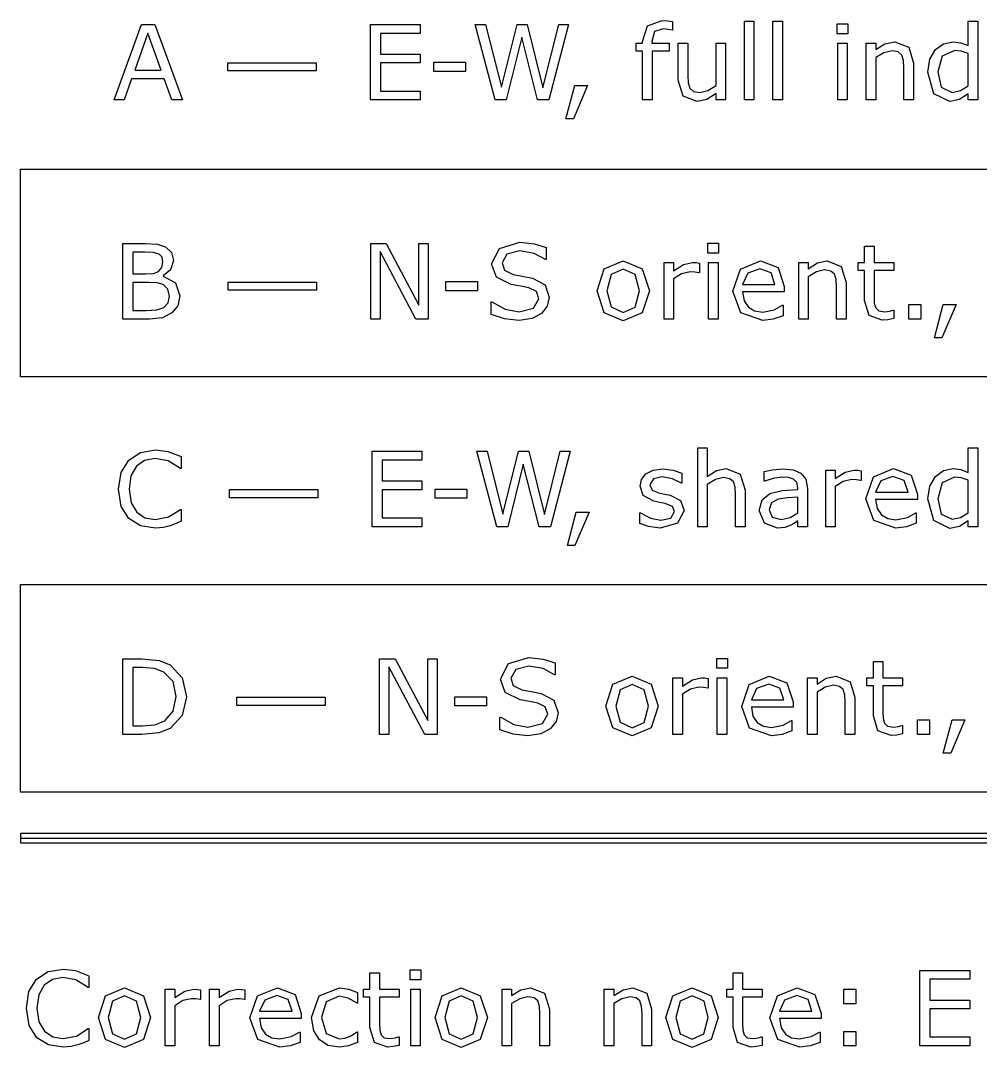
# Model space of a CAD drawing. Extents: x -1 to 182, y 89 to 480.
# Drawn here: x 4.76 to 26.79, y 115.32 to 138.88 of the extents above; entities that cross this region are included whole.
import ezdxf

# ---------------------------------------------------------------- set-up
doc = ezdxf.new("R2010")
doc.units = 0
doc.header["$MEASUREMENT"] = 0
doc.layers.add('Layer 1', color=7, linetype='Continuous')

msp = doc.modelspace()

# ---------------------------------------------------------------- linework, layer by layer
at = {"layer": 'Layer 1', "color": 7}
for points in [[(8.476733, 137.054934), (8.231399, 137.054934), (8.061642, 137.537454), (7.312852, 137.537454), (7.143095, 137.054934), (6.909389, 137.054934), (7.539582, 138.786233), (7.84654, 138.786233), (8.476733, 137.054934)], [(13.935695, 137.054934), (12.795069, 137.054934), (12.795069, 138.786233), (13.935695, 138.786233), (13.935695, 138.581578), (13.025287, 138.581578), (13.025287, 138.107207), (13.935695, 138.107207), (13.935695, 137.902552), (13.025287, 137.902552), (13.025287, 137.259562), (13.935695, 137.259562), (13.935695, 137.054934)], [(17.338971, 138.786233), (16.889, 137.054934), (16.629713, 137.054934), (16.265783, 138.492043), (15.909991, 137.054934), (15.656518, 137.054934), (15.198407, 138.786233), (15.434439, 138.786233), (15.79837, 137.346769), (16.156487, 138.786233), (16.390193, 138.786233), (16.751799, 137.332826), (17.113404, 138.786233), (17.338971, 138.786233)], [(19.726032, 138.652513), (19.714404, 138.652513), (19.620224, 138.673415), (19.517905, 138.685056), (19.313266, 138.622271), (19.250479, 138.397878), (19.250479, 138.353693), (19.644641, 138.353693), (19.644641, 138.169993), (19.257457, 138.169993), (19.257457, 137.054934), (19.038866, 137.054934), (19.038866, 138.169993), (18.8912, 138.169993), (18.8912, 138.353693), (19.038866, 138.353693), (19.038866, 138.396714), (19.153975, 138.751334), (19.486512, 138.875741), (19.617899, 138.868862), (19.726032, 138.852458), (19.726032, 138.652513)], [(21.592195, 137.054934), (21.373604, 137.054934), (21.373604, 138.864126), (21.592195, 138.864126), (21.592195, 137.054934)], [(22.245643, 137.054934), (22.027051, 137.054934), (22.027051, 138.864126), (22.245643, 138.864126), (22.245643, 137.054934)], [(23.7502, 138.571127), (23.503704, 138.571127), (23.503704, 138.797848), (23.7502, 138.797848), (23.7502, 138.571127)], [(26.729085, 137.054934), (26.510494, 137.054934), (26.510494, 137.190983), (26.313994, 137.064247), (26.091914, 137.018898), (25.72217, 137.197941), (25.586132, 137.694431), (25.632641, 137.988594), (25.76054, 138.208357), (25.944249, 138.343215), (26.16284, 138.389729), (26.344225, 138.367504), (26.510494, 138.301226), (26.510494, 138.863994), (26.729085, 138.863994), (26.729085, 137.054934)], [(7.990717, 137.735124), (7.687247, 138.58507), (7.382615, 137.735124), (7.990717, 137.735124)], [(20.941073, 137.054934), (20.722482, 137.054934), (20.722482, 137.199105), (20.510867, 137.065411), (20.287625, 137.018898), (19.96904, 137.143305), (19.855094, 137.510731), (19.855094, 138.353693), (20.073685, 138.353693), (20.073685, 137.61421), (20.082988, 137.444453), (20.12252, 137.324676), (20.20391, 137.250276), (20.34925, 137.226992), (20.534122, 137.271178), (20.722483, 137.383969), (20.722483, 138.353666), (20.941074, 138.353666), (20.941073, 137.054934)], [(23.736247, 137.054934), (23.517656, 137.054934), (23.517656, 138.353693), (23.736247, 138.353693), (23.736247, 137.054934)], [(25.254757, 137.054934), (25.036166, 137.054934), (25.036166, 137.794417), (25.025702, 137.961845), (24.987333, 138.085114), (24.903617, 138.157187), (24.761765, 138.181528), (24.574567, 138.137343), (24.38737, 138.024551), (24.38737, 137.054934), (24.168779, 137.054934), (24.168779, 138.353693), (24.38737, 138.353693), (24.38737, 138.209521), (24.598984, 138.342051), (24.823389, 138.389729), (25.144299, 138.262994), (25.254757, 137.897895), (25.254757, 137.054934)], [(26.510494, 137.374683), (26.510494, 138.119986), (26.352363, 138.174623), (26.200047, 138.189704), (25.914019, 138.061805), (25.811699, 137.699035), (25.890764, 137.346716), (26.144237, 137.226966), (26.332597, 137.267659), (26.510494, 137.37463), (26.510494, 137.374683)], [(11.547472, 137.720043), (9.522017, 137.720043), (9.522017, 137.906071), (11.547472, 137.906071), (11.547472, 137.720043)], [(14.971677, 137.70721), (14.246141, 137.70721), (14.246141, 137.91766), (14.971677, 137.91766), (14.971677, 137.70721)], [(17.777316, 137.386298), (17.44943, 136.624722), (17.279673, 136.624722), (17.481986, 137.386298), (17.777316, 137.386298)], [(4.762494, 135.467436), (175.153946, 135.467436), (175.153946, 130.704942), (4.762494, 130.704942), (4.762494, 135.467436)], [(16.897138, 132.522019), (16.849467, 132.32202), (16.71808, 132.154592), (16.500652, 132.038334), (16.202996, 131.996451), (15.865807, 132.031349), (15.562338, 132.134828), (15.562338, 132.42317), (15.578615, 132.42317), (15.882084, 132.254578), (16.20532, 132.195285), (16.537858, 132.275507), (16.657618, 132.489449), (16.600644, 132.659205), (16.429725, 132.744083), (16.240202, 132.782474), (16.025099, 132.820839), (15.68326, 132.987103), (15.572801, 133.29521), (15.756511, 133.651021), (16.222761, 133.790535), (16.557624, 133.755663), (16.827374, 133.669621), (16.827374, 133.39755), (16.811097, 133.39755), (16.550648, 133.535901), (16.221599, 133.591701), (15.923943, 133.514972), (15.812322, 133.317302), (15.868133, 133.147546), (16.064632, 133.053381), (16.276247, 133.013852), (16.50879, 132.966174), (16.79947, 132.811525), (16.897138, 132.522019), (16.897138, 132.522019)], [(8.417434, 132.560383), (8.3686, 132.332498), (8.237213, 132.1697), (8.02211, 132.060401), (7.725617, 132.027857), (7.111702, 132.027857), (7.111702, 133.759156), (7.624461, 133.759156), (7.908164, 133.745133), (8.088385, 133.687004), (8.226749, 133.55794), (8.269769, 133.370748), (8.206982, 133.160299), (8.039551, 133.021922), (8.039551, 133.012661), (8.316278, 132.858013), (8.417434, 132.560357), (8.417434, 132.560383)], [(8.030249, 133.340559), (8.009321, 133.446366), (7.941883, 133.516136), (7.809333, 133.554501), (7.616322, 133.562703), (7.34192, 133.562703), (7.34192, 133.06272), (7.639576, 133.06272), (7.811659, 133.073304), (7.930256, 133.119817), (8.006995, 133.209326), (8.030249, 133.340718), (8.030249, 133.340559)], [(14.120567, 132.027857), (13.835701, 132.027857), (13.014822, 133.576594), (13.014822, 132.027857), (12.799719, 132.027857), (12.799719, 133.759156), (13.156674, 133.759156), (13.905464, 132.345277), (13.905464, 133.759156), (14.120567, 133.759156), (14.120567, 132.027857)], [(20.782943, 133.54405), (20.536447, 133.54405), (20.536447, 133.770771), (20.782943, 133.770771), (20.782943, 133.54405)], [(24.801297, 132.039499), (24.666422, 132.012776), (24.53736, 132.002192), (24.235054, 132.109163), (24.131572, 132.452169), (24.131572, 133.142836), (23.983906, 133.142836), (23.983906, 133.326536), (24.131572, 133.326536), (24.131572, 133.699757), (24.350163, 133.699757), (24.350163, 133.326536), (24.801297, 133.326536), (24.801297, 133.142836), (24.350163, 133.142836), (24.350163, 132.550991), (24.354814, 132.390547), (24.38737, 132.283576), (24.457133, 132.21497), (24.594334, 132.194068), (24.705955, 132.209149), (24.789671, 132.235899), (24.801299, 132.235899), (24.801297, 132.039499)], [(19.193507, 132.676641), (19.030727, 132.175521), (18.594707, 131.991821), (18.156363, 132.175521), (17.994745, 132.676641), (18.156363, 133.177788), (18.594707, 133.362652), (19.030727, 133.177788), (19.193507, 132.676641), (19.193507, 132.676641)], [(20.342273, 133.088253), (20.330647, 133.088253), (20.235304, 133.104657), (20.127171, 133.110478), (19.931835, 133.065128), (19.75045, 132.950035), (19.75045, 132.027857), (19.531859, 132.027857), (19.531859, 133.326616), (19.75045, 133.326616), (19.75045, 133.134766), (19.979506, 133.28243), (20.182982, 133.326616), (20.265535, 133.323176), (20.342274, 133.312593), (20.342273, 133.088253)], [(20.76899, 132.027857), (20.550399, 132.027857), (20.550399, 133.326616), (20.76899, 133.326616), (20.76899, 132.027857)], [(22.288663, 132.654575), (21.331746, 132.654575), (21.36779, 132.445263), (21.466621, 132.299928), (21.609636, 132.216214), (21.793345, 132.1883), (22.059608, 132.240635), (22.251456, 132.345277), (22.263082, 132.345277), (22.263082, 132.106914), (22.037515, 132.029021), (21.795669, 131.997615), (21.29105, 132.172028), (21.109665, 132.669682), (21.28291, 133.175459), (21.741021, 133.362652), (22.145647, 133.209167), (22.288662, 132.773161), (22.288663, 132.654575)], [(23.706017, 132.027857), (23.487426, 132.027857), (23.487426, 132.76734), (23.476961, 132.934768), (23.438591, 133.058037), (23.354876, 133.13011), (23.213024, 133.154451), (23.025826, 133.110266), (22.838629, 132.997474), (22.838629, 132.027857), (22.620038, 132.027857), (22.620038, 133.326616), (22.838629, 133.326616), (22.838629, 133.182444), (23.050244, 133.314974), (23.274648, 133.362652), (23.595559, 133.235917), (23.706017, 132.870818), (23.706017, 132.027857)], [(18.96794, 132.676641), (18.869109, 133.051052), (18.594707, 133.174295), (18.31798, 133.051052), (18.220312, 132.676641), (18.319143, 132.305749), (18.594707, 132.180177), (18.867946, 132.304584), (18.96794, 132.676641), (18.96794, 132.676641)], [(22.075886, 132.822003), (21.988682, 133.088253), (21.729396, 133.182444), (21.449181, 133.078966), (21.331746, 132.822003), (22.075886, 132.822003)], [(8.177914, 132.55107), (8.146521, 132.71736), (8.032575, 132.822003), (7.896537, 132.859203), (7.703525, 132.868464), (7.34192, 132.868464), (7.34192, 132.224336), (7.646552, 132.224336), (7.894211, 132.239418), (8.052341, 132.297546), (8.147684, 132.401025), (8.177914, 132.551017), (8.177914, 132.55107)], [(11.552123, 132.692939), (9.526668, 132.692939), (9.526668, 132.878968), (11.552123, 132.878968), (11.552123, 132.692939)], [(15.251892, 132.680133), (14.526356, 132.680133), (14.526356, 132.890583), (15.251892, 132.890583), (15.251892, 132.680133)], [(25.422189, 132.027857), (25.144299, 132.027857), (25.144299, 132.359221), (25.422189, 132.359221), (25.422189, 132.027857)], [(26.233766, 132.359221), (25.90588, 131.597645), (25.736123, 131.597645), (25.938436, 132.359221), (26.233766, 132.359221)], [(21.388719, 127.265363), (21.170128, 127.265363), (21.170128, 128.004846), (21.159664, 128.172274), (21.121294, 128.295543), (21.037579, 128.367616), (20.895727, 128.391957), (20.708529, 128.347772), (20.521332, 128.23498), (20.521332, 127.265363), (20.302741, 127.265363), (20.302741, 129.074555), (20.521332, 129.074555), (20.521332, 128.41995), (20.732946, 128.55248), (20.957351, 128.600158), (21.278261, 128.473423), (21.388719, 128.108324), (21.388719, 127.265363)], [(26.727921, 127.265363), (26.50933, 127.265363), (26.50933, 127.401412), (26.312831, 127.274676), (26.090752, 127.229327), (25.721007, 127.40837), (25.584969, 127.90486), (25.631478, 128.199023), (25.759377, 128.418786), (25.943087, 128.553644), (26.161678, 128.600158), (26.343062, 128.577933), (26.50933, 128.511655), (26.50933, 129.074423), (26.727921, 129.074423), (26.727921, 127.265363)], [(8.448828, 127.390934), (8.332556, 127.338626), (8.19768, 127.287456), (8.043039, 127.250255), (7.860492, 127.233851), (7.51749, 127.286186), (7.250065, 127.45245), (7.075657, 127.732669), (7.012871, 128.129147), (7.073332, 128.511681), (7.24774, 128.796558), (7.514002, 128.968643), (7.861655, 129.027936), (8.139545, 128.994228), (8.448828, 128.875615), (8.448828, 128.60238), (8.431386, 128.60238), (8.147683, 128.776793), (7.846539, 128.83143), (7.609345, 128.788409), (7.422147, 128.657043), (7.296573, 128.436116), (7.25239, 128.129147), (7.301224, 127.815219), (7.429123, 127.601278), (7.618646, 127.473378), (7.848864, 127.432685), (8.160473, 127.48965), (8.432549, 127.660571), (8.448826, 127.660571), (8.448828, 127.390934)], [(13.970577, 127.265363), (12.82995, 127.265363), (12.82995, 128.996662), (13.970577, 128.996662), (13.970577, 128.792007), (13.060168, 128.792007), (13.060168, 128.317636), (13.970577, 128.317636), (13.970577, 128.112981), (13.060168, 128.112981), (13.060168, 127.469991), (13.970577, 127.469991), (13.970577, 127.265363)], [(17.373853, 128.996662), (16.923881, 127.265363), (16.664595, 127.265363), (16.300664, 128.702472), (15.944872, 127.265363), (15.6914, 127.265363), (15.233289, 128.996662), (15.469321, 128.996662), (15.833251, 127.557198), (16.191369, 128.996662), (16.425075, 128.996662), (16.78668, 127.543255), (17.148286, 128.996662), (17.373853, 128.996662)], [(25.343124, 127.892081), (24.386207, 127.892081), (24.422251, 127.682769), (24.521082, 127.537434), (24.664097, 127.45372), (24.847806, 127.425806), (25.114069, 127.478141), (25.305917, 127.582783), (25.317545, 127.582783), (25.317545, 127.34442), (25.091978, 127.266527), (24.850133, 127.235121), (24.345513, 127.409534), (24.164129, 127.907188), (24.337374, 128.412965), (24.795485, 128.600158), (25.200111, 128.446673), (25.343125, 128.010667), (25.343124, 127.892081)], [(19.989969, 127.639748), (19.842304, 127.347913), (19.441166, 127.233957), (19.176066, 127.267691), (18.974916, 127.343256), (18.974916, 127.588604), (18.986545, 127.588604), (19.216763, 127.464197), (19.459771, 127.418848), (19.685338, 127.465361), (19.766728, 127.611861), (19.722545, 127.728119), (19.552788, 127.795561), (19.430703, 127.819903), (19.294665, 127.850118), (19.051657, 127.982674), (18.980731, 128.198944), (19.013287, 128.3501), (19.114444, 128.476836), (19.27955, 128.562878), (19.505117, 128.595422), (19.739986, 128.566371), (19.938811, 128.497764), (19.938811, 128.264058), (19.927185, 128.264058), (19.723709, 128.367536), (19.48884, 128.410558), (19.286527, 128.364044), (19.203974, 128.228022), (19.253971, 128.107081), (19.412101, 128.040829), (19.546976, 128.012916), (19.67255, 127.987251), (19.907419, 127.867501), (19.989972, 127.639589), (19.989969, 127.639748)], [(22.818863, 127.265363), (22.601434, 127.265363), (22.601434, 127.403713), (22.522369, 127.347913), (22.427027, 127.292112), (22.301453, 127.247927), (22.135184, 127.229406), (21.837529, 127.345664), (21.715443, 127.642156), (21.77823, 127.880518), (21.959614, 128.02469), (22.24448, 128.095624), (22.601434, 128.123538), (22.601434, 128.157246), (22.574692, 128.280489), (22.500278, 128.357244), (22.388657, 128.39328), (22.252619, 128.402541), (22.06077, 128.379257), (21.842179, 128.314144), (21.830551, 128.314144), (21.830551, 128.536208), (22.015423, 128.574573), (22.253781, 128.595475), (22.492138, 128.572191), (22.668871, 128.495436), (22.780492, 128.357085), (22.818862, 128.146636), (22.818863, 127.265363)], [(24.050181, 128.325759), (24.038553, 128.325759), (23.94321, 128.342163), (23.835077, 128.347984), (23.63974, 128.302634), (23.458356, 128.187541), (23.458356, 127.265363), (23.239765, 127.265363), (23.239765, 128.564122), (23.458356, 128.564122), (23.458356, 128.372272), (23.687412, 128.519936), (23.890888, 128.564122), (23.97344, 128.560682), (24.05018, 128.550099), (24.050181, 128.325759)], [(25.130347, 128.059509), (25.043143, 128.325759), (24.783857, 128.41995), (24.503641, 128.316472), (24.386207, 128.059509), (25.130347, 128.059509)], [(26.50933, 127.585112), (26.50933, 128.330415), (26.351201, 128.385052), (26.198885, 128.400133), (25.912856, 128.272234), (25.810537, 127.909464), (25.889602, 127.557145), (26.143074, 127.437395), (26.331435, 127.478088), (26.50933, 127.585059), (26.50933, 127.585112)], [(15.006559, 127.917639), (14.281022, 127.917639), (14.281022, 128.128089), (15.006559, 128.128089), (15.006559, 127.917639)], [(11.582353, 127.930445), (9.556898, 127.930445), (9.556898, 128.116474), (11.582353, 128.116474), (11.582353, 127.930445)], [(22.601434, 127.585112), (22.601434, 127.946717), (22.365403, 127.929255), (22.151462, 127.89552), (21.999146, 127.811806), (21.94101, 127.657184), (22.008448, 127.488565), (22.214249, 127.432765), (22.424701, 127.47695), (22.601434, 127.585085), (22.601434, 127.585112)], [(17.812198, 127.596727), (17.484311, 126.835151), (17.314554, 126.835151), (17.516867, 127.596727), (17.812198, 127.596727)], [(4.762494, 125.942448), (175.153946, 125.942448), (175.153946, 121.179954), (4.762494, 121.179954), (4.762494, 125.942448)], [(8.574401, 123.366759), (8.470919, 122.938875), (8.19768, 122.641219), (7.932581, 122.535413), (7.548884, 122.502869), (7.111702, 122.502869), (7.111702, 124.234168), (7.544233, 124.234168), (7.946533, 124.196941), (8.200006, 124.096955), (8.47557, 123.802792), (8.574401, 123.366759), (8.574401, 123.366759)], [(14.32288, 122.502869), (14.038014, 122.502869), (13.217135, 124.051606), (13.217135, 122.502869), (13.002032, 122.502869), (13.002032, 124.234168), (13.358987, 124.234168), (14.107777, 122.820289), (14.107777, 124.234168), (14.32288, 124.234168), (14.32288, 122.502869)], [(17.099452, 122.997031), (17.05178, 122.797032), (16.920393, 122.629604), (16.702965, 122.513346), (16.405309, 122.471463), (16.06812, 122.506361), (15.764651, 122.60984), (15.764651, 122.898182), (15.780928, 122.898182), (16.084398, 122.72959), (16.407633, 122.670297), (16.740171, 122.750519), (16.859931, 122.964461), (16.802958, 123.134217), (16.632038, 123.219095), (16.442515, 123.257486), (16.227412, 123.295851), (15.885573, 123.462115), (15.775115, 123.770222), (15.958824, 124.126033), (16.425074, 124.265547), (16.759937, 124.230675), (17.029688, 124.144633), (17.029688, 123.872562), (17.013411, 123.872562), (16.752962, 124.010913), (16.423912, 124.066713), (16.126257, 123.989984), (16.014636, 123.792314), (16.070446, 123.622558), (16.266945, 123.528393), (16.47856, 123.488864), (16.711104, 123.441186), (17.001783, 123.286537), (17.099452, 122.997031), (17.099452, 122.997031)], [(20.985256, 124.019062), (20.73876, 124.019062), (20.73876, 124.245783), (20.985256, 124.245783), (20.985256, 124.019062)], [(25.00361, 122.514511), (24.868735, 122.487788), (24.739673, 122.477204), (24.437366, 122.584175), (24.333885, 122.927181), (24.333885, 123.617848), (24.186219, 123.617848), (24.186219, 123.801548), (24.333885, 123.801548), (24.333885, 124.174769), (24.552476, 124.174769), (24.552476, 123.801548), (25.00361, 123.801548), (25.00361, 123.617848), (24.552476, 123.617848), (24.552476, 123.026003), (24.557127, 122.865559), (24.589683, 122.758588), (24.659446, 122.689982), (24.796647, 122.66908), (24.908268, 122.684161), (24.991984, 122.710911), (25.003609, 122.710911), (25.00361, 122.514511)], [(8.333719, 123.370199), (8.262793, 123.713204), (8.051178, 123.932967), (7.83375, 124.013188), (7.558185, 124.036471), (7.34192, 124.036471), (7.34192, 122.700513), (7.558185, 122.700513), (7.847702, 122.724854), (8.075595, 122.815527), (8.268606, 123.032961), (8.333719, 123.370146), (8.333719, 123.370199)], [(19.39582, 123.151653), (19.23304, 122.650533), (18.79702, 122.466833), (18.358675, 122.650533), (18.197058, 123.151653), (18.358675, 123.6528), (18.79702, 123.837664), (19.23304, 123.6528), (19.39582, 123.151653), (19.39582, 123.151653)], [(20.544586, 123.563265), (20.532957, 123.563265), (20.437615, 123.579669), (20.329482, 123.58549), (20.134145, 123.54014), (19.952761, 123.425047), (19.952761, 122.502869), (19.73417, 122.502869), (19.73417, 123.801628), (19.952761, 123.801628), (19.952761, 123.609778), (20.181817, 123.757442), (20.385292, 123.801628), (20.467845, 123.798188), (20.544585, 123.787605), (20.544586, 123.563265)], [(20.971303, 122.502869), (20.752712, 122.502869), (20.752712, 123.801628), (20.971303, 123.801628), (20.971303, 122.502869)], [(22.490976, 123.129587), (21.534059, 123.129587), (21.570103, 122.920275), (21.668934, 122.77494), (21.811949, 122.691226), (21.995658, 122.663312), (22.26192, 122.715647), (22.453769, 122.820289), (22.465398, 122.820289), (22.465398, 122.581926), (22.23983, 122.504033), (21.997985, 122.472627), (21.493365, 122.64704), (21.311981, 123.144694), (21.485226, 123.650471), (21.943337, 123.837664), (22.347963, 123.684179), (22.490977, 123.248173), (22.490976, 123.129587)], [(22.278199, 123.297015), (22.190995, 123.563265), (21.931709, 123.657456), (21.651494, 123.553978), (21.534059, 123.297015), (22.278199, 123.297015)], [(23.90833, 122.502869), (23.689739, 122.502869), (23.689739, 123.242352), (23.679274, 123.40978), (23.640905, 123.533049), (23.557189, 123.605122), (23.415337, 123.629463), (23.22814, 123.585278), (23.040942, 123.472486), (23.040942, 122.502869), (22.822351, 122.502869), (22.822351, 123.801628), (23.040942, 123.801628), (23.040942, 123.657456), (23.252557, 123.789986), (23.476962, 123.837664), (23.797872, 123.710929), (23.90833, 123.34583), (23.90833, 122.502869)], [(19.170253, 123.151653), (19.071422, 123.526064), (18.79702, 123.649307), (18.520293, 123.526064), (18.422625, 123.151653), (18.521456, 122.780761), (18.79702, 122.655189), (19.070259, 122.779596), (19.170253, 123.151653), (19.170253, 123.151653)], [(15.454205, 123.155145), (14.728669, 123.155145), (14.728669, 123.365595), (15.454205, 123.365595), (15.454205, 123.155145)], [(25.624502, 122.502869), (25.346612, 122.502869), (25.346612, 122.834233), (25.624502, 122.834233), (25.624502, 122.502869)], [(26.436079, 122.834233), (26.108193, 122.072657), (25.938436, 122.072657), (26.140749, 122.834233), (26.436079, 122.834233)], [(4.762494, 120.227561), (4.762494, 120.015683), (175.153946, 120.015683), (175.153946, 120.227561), (4.762494, 120.227561)], [(4.762494, 120.121622), (175.153946, 120.121622)], [(6.332164, 115.484699), (6.215892, 115.432391), (6.081016, 115.381221), (5.926375, 115.34402), (5.743828, 115.327616), (5.400826, 115.379951), (5.133401, 115.546215), (4.958993, 115.826434), (4.896207, 116.222912), (4.956668, 116.605446), (5.131076, 116.890323), (5.397338, 117.062408), (5.744991, 117.121701), (6.022881, 117.087993), (6.332164, 116.96938), (6.332164, 116.696145), (6.314722, 116.696145), (6.031019, 116.870558), (5.729875, 116.925195), (5.492681, 116.882174), (5.305483, 116.750808), (5.179909, 116.529881), (5.135726, 116.222912), (5.18456, 115.908984), (5.312459, 115.695043), (5.501982, 115.567143), (5.7322, 115.52645), (6.043809, 115.583415), (6.315885, 115.754336), (6.332162, 115.754336), (6.332164, 115.484699)], [(13.950294, 116.875321), (13.703797, 116.875321), (13.703797, 117.102042), (13.950294, 117.102042), (13.950294, 116.875321)], [(26.543694, 115.359128), (25.403069, 115.359128), (25.403069, 117.090427), (26.543694, 117.090427), (26.543694, 116.885772), (25.633287, 116.885772), (25.633287, 116.411401), (26.543694, 116.411401), (26.543694, 116.206746), (25.633287, 116.206746), (25.633287, 115.563756), (26.543694, 115.563756), (26.543694, 115.359128)], [(13.451488, 115.370743), (13.316612, 115.34402), (13.18755, 115.333437), (12.885244, 115.440408), (12.781762, 115.783413), (12.781762, 116.474081), (12.634097, 116.474081), (12.634097, 116.657781), (12.781762, 116.657781), (12.781762, 117.031002), (13.000353, 117.031002), (13.000353, 116.657781), (13.451488, 116.657781), (13.451488, 116.474081), (13.000353, 116.474081), (13.000353, 115.882235), (13.005004, 115.721792), (13.03756, 115.614821), (13.107324, 115.546215), (13.244524, 115.525313), (13.356145, 115.540394), (13.439861, 115.567143), (13.451487, 115.567143), (13.451488, 115.370743)], [(21.784689, 115.370743), (21.649814, 115.34402), (21.520752, 115.333437), (21.218446, 115.440408), (21.114964, 115.783413), (21.114964, 116.474081), (20.967298, 116.474081), (20.967298, 116.657781), (21.114964, 116.657781), (21.114964, 117.031002), (21.333555, 117.031002), (21.333555, 116.657781), (21.784689, 116.657781), (21.784689, 116.474081), (21.333555, 116.474081), (21.333555, 115.882235), (21.338206, 115.721792), (21.370762, 115.614821), (21.440525, 115.546215), (21.577726, 115.525313), (21.689347, 115.540394), (21.773063, 115.567143), (21.784691, 115.567143), (21.784689, 115.370743)], [(7.747192, 116.007912), (7.584411, 115.506792), (7.148392, 115.323092), (6.710047, 115.506792), (6.548429, 116.007912), (6.710047, 116.509059), (7.148392, 116.693923), (7.584411, 116.509059), (7.747192, 116.007912), (7.747192, 116.007912)], [(8.895958, 116.419524), (8.884329, 116.419524), (8.788986, 116.435928), (8.680853, 116.441749), (8.485517, 116.396399), (8.304133, 116.281306), (8.304133, 115.359128), (8.085543, 115.359128), (8.085543, 116.657887), (8.304134, 116.657887), (8.304134, 116.466037), (8.533189, 116.613701), (8.736665, 116.657887), (8.819218, 116.654447), (8.895958, 116.643864), (8.895958, 116.419524)], [(9.912173, 116.419524), (9.900545, 116.419524), (9.805202, 116.435928), (9.697069, 116.441749), (9.501732, 116.396399), (9.320348, 116.281306), (9.320348, 115.359128), (9.101757, 115.359128), (9.101757, 116.657887), (9.320348, 116.657887), (9.320348, 116.466037), (9.549404, 116.613701), (9.752879, 116.657887), (9.835432, 116.654447), (9.912172, 116.643864), (9.912173, 116.419524)], [(11.205116, 115.985846), (10.248199, 115.985846), (10.284243, 115.776534), (10.383074, 115.631199), (10.526088, 115.547485), (10.709798, 115.519571), (10.97606, 115.571906), (11.167909, 115.676548), (11.179537, 115.676548), (11.179537, 115.438185), (10.95397, 115.360292), (10.712125, 115.328886), (10.207505, 115.503299), (10.026121, 116.000953), (10.199366, 116.50673), (10.657477, 116.693923), (11.062103, 116.540438), (11.205117, 116.104432), (11.205116, 115.985846)], [(12.496896, 115.440514), (12.288769, 115.359128), (12.080643, 115.33005), (11.822519, 115.370743), (11.621369, 115.496341), (11.489982, 115.707954), (11.443473, 116.006774), (11.617881, 116.50673), (12.080643, 116.688102), (12.299234, 116.656722), (12.496896, 116.579993), (12.496896, 116.336974), (12.485267, 116.336974), (12.278304, 116.456724), (12.07134, 116.498581), (11.777172, 116.37301), (11.670202, 116.006774), (11.774847, 115.645169), (12.07134, 115.519571), (12.206215, 115.537034), (12.329463, 115.582357), (12.418992, 115.633527), (12.485267, 115.681205), (12.496896, 115.681205), (12.496896, 115.440514)], [(13.936341, 115.359128), (13.71775, 115.359128), (13.71775, 116.657887), (13.936341, 116.657887), (13.936341, 115.359128)], [(15.47578, 116.007912), (15.313, 115.506792), (14.87698, 115.323092), (14.438635, 115.506792), (14.277017, 116.007912), (14.438635, 116.509059), (14.87698, 116.693923), (15.313, 116.509059), (15.47578, 116.007912), (15.47578, 116.007912)], [(16.90011, 115.359128), (16.681519, 115.359128), (16.681519, 116.098611), (16.671055, 116.266039), (16.632685, 116.389308), (16.548969, 116.461381), (16.407118, 116.485722), (16.21992, 116.441537), (16.032722, 116.328745), (16.032722, 115.359128), (15.814131, 115.359128), (15.814131, 116.657887), (16.032722, 116.657887), (16.032722, 116.513715), (16.244337, 116.646245), (16.468742, 116.693923), (16.789652, 116.567188), (16.90011, 116.202089), (16.90011, 115.359128)], [(19.24415, 115.359128), (19.025559, 115.359128), (19.025559, 116.098611), (19.015095, 116.266039), (18.976725, 116.389308), (18.893009, 116.461381), (18.751158, 116.485722), (18.56396, 116.441537), (18.376762, 116.328745), (18.376762, 115.359128), (18.158171, 115.359128), (18.158171, 116.657887), (18.376762, 116.657887), (18.376762, 116.513715), (18.588377, 116.646245), (18.812782, 116.693923), (19.133692, 116.567188), (19.24415, 116.202089), (19.24415, 115.359128)], [(20.771962, 116.007912), (20.609181, 115.506792), (20.173162, 115.323092), (19.734817, 115.506792), (19.573199, 116.007912), (19.734817, 116.509059), (20.173162, 116.693923), (20.609181, 116.509059), (20.771962, 116.007912), (20.771962, 116.007912)], [(23.135768, 115.985846), (22.178851, 115.985846), (22.214895, 115.776534), (22.313726, 115.631199), (22.456741, 115.547485), (22.64045, 115.519571), (22.906712, 115.571906), (23.098561, 115.676548), (23.110187, 115.676548), (23.110187, 115.438185), (22.884619, 115.360292), (22.642774, 115.328886), (22.138154, 115.503299), (21.95677, 116.000953), (22.130015, 116.50673), (22.588126, 116.693923), (22.992752, 116.540438), (23.135767, 116.104432), (23.135768, 115.985846)], [(23.93223, 116.326496), (23.65434, 116.326496), (23.65434, 116.657887), (23.93223, 116.657887), (23.93223, 116.326496)], [(7.521625, 116.007912), (7.422793, 116.382323), (7.148392, 116.505566), (6.871665, 116.382323), (6.773997, 116.007912), (6.872828, 115.63702), (7.148392, 115.511448), (7.421631, 115.635855), (7.521625, 116.007912), (7.521625, 116.007912)], [(10.992338, 116.153274), (10.905135, 116.419524), (10.645848, 116.513715), (10.365633, 116.410237), (10.248199, 116.153274), (10.992338, 116.153274)], [(15.250213, 116.007912), (15.151382, 116.382323), (14.87698, 116.505566), (14.600253, 116.382323), (14.502585, 116.007912), (14.601416, 115.63702), (14.87698, 115.511448), (15.150219, 115.635855), (15.250213, 116.007912), (15.250213, 116.007912)], [(20.546394, 116.007912), (20.447563, 116.382323), (20.173162, 116.505566), (19.896435, 116.382323), (19.798767, 116.007912), (19.897598, 115.63702), (20.173162, 115.511448), (20.446401, 115.635855), (20.546394, 116.007912), (20.546394, 116.007912)], [(22.922991, 116.153274), (22.835787, 116.419524), (22.5765, 116.513715), (22.296285, 116.410237), (22.178851, 116.153274), (22.922991, 116.153274)], [(23.93223, 115.359128), (23.65434, 115.359128), (23.65434, 115.690492), (23.93223, 115.690492), (23.93223, 115.359128)]]:
    msp.add_lwpolyline(points, dxfattribs=at)
msp.add_lwpolyline([(11.754436, 123.167898), (9.72898, 123.167898), (9.72898, 123.353927), (11.754436, 123.353927), (11.754436, 123.167898)], close=True, dxfattribs=at)

doc.saveas('drawing.dxf')
